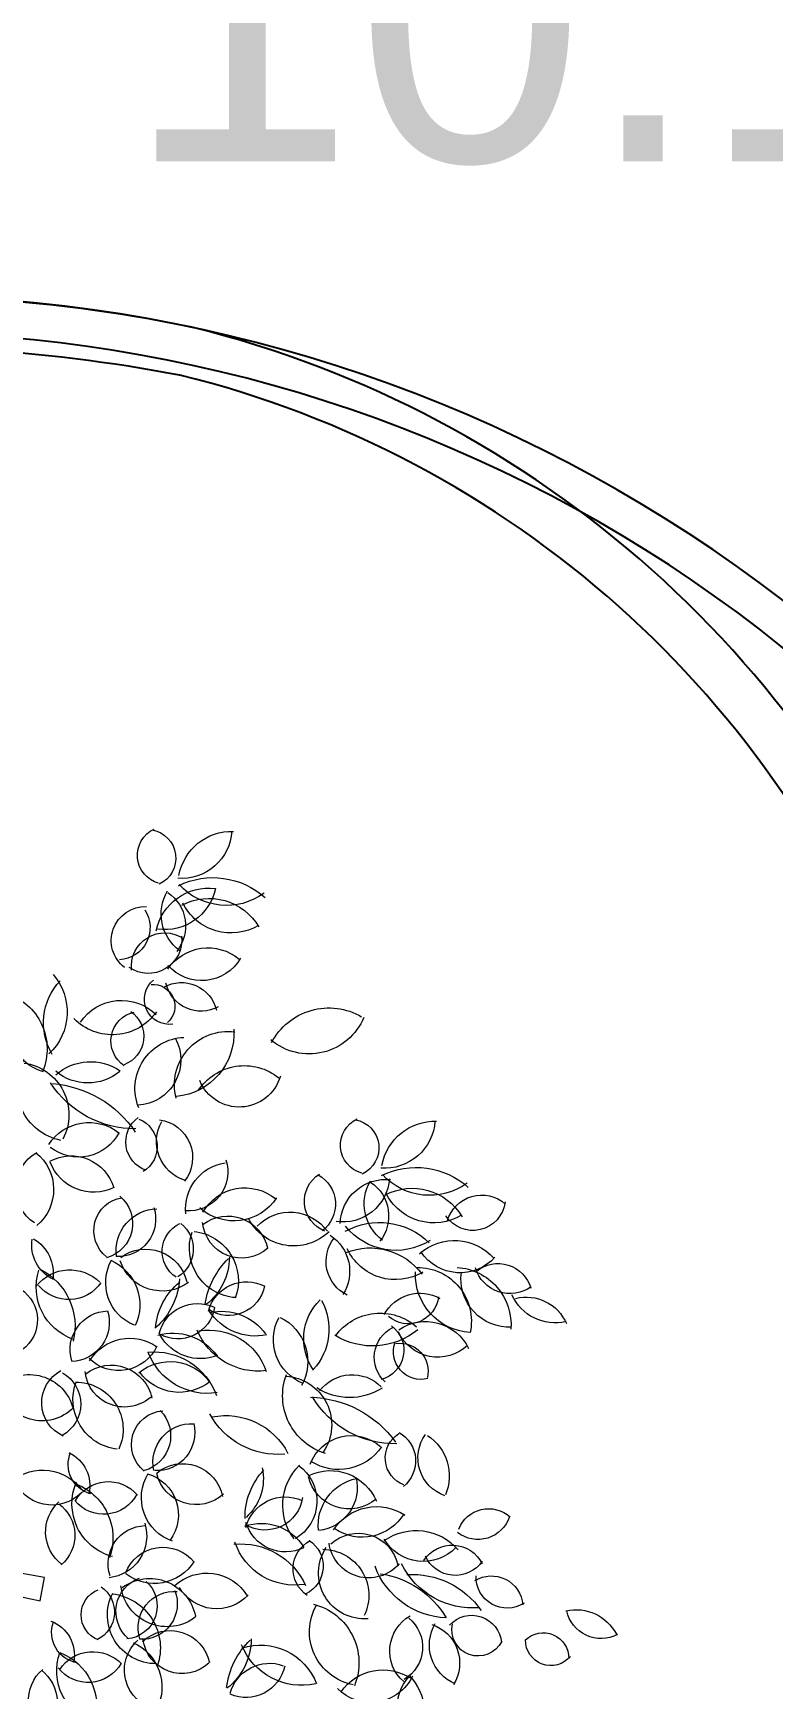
# Model space of a CAD drawing. Header units: millimetres. Extents: x 793 to 3159, y 750 to 2095.
# Drawn here: x 1159.08 to 1162.07, y 1045.28 to 1051.98 of the extents above; entities that cross this region are included whole.
import ezdxf

# ---------------------------------------------------------------- set-up
doc = ezdxf.new("R2010")
doc.units = ezdxf.units.MM
doc.linetypes.add('CONTINUA', pattern=[0])
for name, color, linetype in [('A-BANQUETA', 8, 'Continuous'), ('A-VEGETACION', 65, 'Continuous'), ('GUARNICIONES', 8, 'Continuous'), ('LINEAS DE PAVIEMENTOS', 9, 'Continuous')]:
    doc.layers.add(name, color=color, linetype=linetype)
doc.styles.get("Standard").update_dxf_attribs({"font": 'arial.ttf'})
doc.dimstyles.get("Standard").update_dxf_attribs({"dimtxt": 1.2, "dimasz": 0.18, "dimexe": 0.18, "dimexo": 0.0625, "dimgap": 0.09, "dimtad": 0, "dimtih": 1, "dimtoh": 1, "dimdec": 4, "dimlfac": -1, "dimzin": 0, "dimdsep": 46, "dimtxsty": 'Standard', "dimcen": 0.09, "dimadec": 0, "dimazin": 0, "dimtfac": 1, "dimtdec": 4, "dimtofl": 0, "dimtmove": 0, "dimatfit": 3, "dimfxl": 1, "dimtolj": 1, "dimtzin": 0, "dimarcsym": 0})

# ---------------------------------------------------------------- blocks, each defined once
blk = doc.blocks.new('XR-CONJUNTO$0$A$C458D45B7')
at = {"lineweight": 0, "extrusion": (-2.43104e-07, -5.45806e-06, 1)}
blk.add_lwpolyline([(0.1057, -1.746), (0.1681, -1.7494, -0.110183), (-0.0866, -0.95, -0.110183), (0.0225, -0.1181, 0.069274), (0.0548, -0.1083, -0.159056), (0.3751, -0.5382), (0.4313, -0.5098), (0.2694, -0.2414), (0.6188, -0.3643), (0.5483, -0.2962, -0.129481), (0.1024, -0.068, 0.184379), (0.1254, 0.0127), (0.8832, -0.1415), (0.8943, -0.0784), (0.1156, 0.0518, -0.487233), (0.1075, 0.0667, -0.157099), (0.4909, 0.4325), (0.4557, 0.4846), (0.2096, 0.2904), (0.2879, 0.6525), (0.2292, 0.5741, -0.1274), (0.063, 0.1098, -1.508538), (0.0487, 0.1166), (-0.0409, 1.3604), (-0.1014, 1.2588), (-0.0393, 0.4627, -0.187108), (-0.3498, 1.1361), (-0.3949, 1.1174), (-0.3356, 0.7801), (-0.586, 0.9428), (-0.6161, 0.9071, -0.222061), (-0.0345, 0.1193), (-0.0367, 0.1218), (-0.9935, 0.563), (-0.9683, 0.4373, -0.148996), (-0.7862, 0.3977), (-0.1177, 0.0214, -0.61159), (-0.1188, -0.006, -0.101655), (-1.381, -0.3864), (-1.4565, -0.4291), (-0.657, -0.3716, -0.12496), (-1.5382, -0.8654), (-1.5037, -0.924), (-0.968, -0.7054), (-1.2263, -1.1913), (-1.1801, -1.2004, -0.176723), (-0.0978, -0.0662, 0.164875), (-0.0374, -0.112, -0.122319), (-0.6656, -1.3725), (-0.6394, -1.3961), (-0.165, -0.7555, -0.101541), (-0.347, -1.7346), (-0.3067, -1.749), (-0.1198, -1.2235), (0.1057, -1.746)], format="xyb", close=True, dxfattribs=at)
at = {"lineweight": 0, "extrusion": (2.43104e-07, 5.45806e-06, -1)}
for centre, major_axis, start_param, end_param in [((1.2047, 1.8735), (0.0578, 0.0526, 0), 2.569534, 5.006064), ((1.153, 1.8655), (0.0521, -0.0572, 0), 4.051015, 6.582941), ((1.245, 1.9477), (0.0917, -0.1007, 0), -0.777492, 0.800951), ((1.3822, 1.7948), (0.0977, -0.1073, 0), 2.477681, 3.902549), ((1.3213, 1.6411), (0.1073, 0.0977, 0), 4.075394, 5.568293), ((1.3334, 1.6034), (0.156, 0.1421, 0), 4.983233, 6.17178), ((1.3664, 1.9112), (0.1269, 0.1155, 0), 1.666781, 3.133707), ((1.3151, 1.7162), (0.0909, 0.0828, 0), 2.943806, 4.400315), ((1.2007, 1.813), (0.1037, 0.0945, 0), 0.93843, 2.439379), ((1.1485, 1.6818), (0.0813, 0.074, 0), 6.042078, 7.680112), ((1.3223, 1.6016), (0.1055, -0.1158, 0), 3.38331, 4.908592), ((1.3796, 1.8101), (0.0974, -0.107, 0), 0.190237, 1.841773), ((1.1499, 1.643), (0.0617, -0.0677, 0), 1.384738, 3.90545), ((1.0761, 1.677), (0.064, 0.0583, 0), 0.142939, 2.254521), ((1.1583, 1.6449), (0.0609, -0.0669, 0), -0.950418, 1.336182), ((1.2034, 1.5741), (0.0607, -0.0666, 0), 2.180672, 4.465833), ((1.3207, 1.4939), (0.0968, 0.0882, 0), 4.468963, 6.135104), ((1.3021, 1.6577), (0.0817, -0.0897, 0), -0.311589, 1.576583), ((1.0445, 1.4197), (0.1124, -0.1235, 0), 1.763492, 3.048606), ((0.7863, 1.4466), (0.1042, -0.1145, 0), -1.558089, -0.023624), ((1.2163, 1.4846), (0.0497, 0.0453, 0), 2.154095, 4.761131), ((1.1728, 1.4657), (0.0436, 0.0397, 0), 5.34712, 7.859851), ((1.25, 1.4337), (0.0652, -0.0716, 0), 3.353873, 5.207545), ((1.3013, 1.5509), (0.0718, 0.0654, 0), 1.80201, 3.64249), ((0.7305, 1.3462), (0.1061, -0.1165, 0), 4.17789, 5.832144), ((0.9098, 1.4071), (0.0922, 0.084, 0), 2.564354, 4.581363), ((1.0885, 1.3478), (0.0896, -0.0984, 0), 2.894701, 4.651743), ((1.0623, 1.533), (0.1074, 0.0978, 0), 1.343784, 3.09522), ((1.1401, 1.3718), (0.0592, 0.0539, 0), 2.883799, 5.216128), ((1.0667, 1.3837), (0.0606, 0.0551, 0), 6.049447, 8.223314), ((1.5934, 1.501), (0.1183, 0.1077, 0), 1.123877, 3.002143), ((1.6493, 1.2899), (0.1299, 0.1183, 0), 4.360495, 5.965464), ((1.3773, 1.2548), (0.1071, 0.0976, 0), 3.627143, 5.564226), ((1.2205, 1.3933), (0.1266, 0.1153, 0), 0.666936, 2.208248), ((1.264, 1.2447), (0.093, -0.1021, 0), 1.914643, 3.826952), ((1.1267, 1.3204), (0.0823, -0.0904, 0), -1.350697, 0.677345), ((0.9544, 1.2463), (0.1089, 0.0991, 0), 2.493376, 4.396862), ((0.8083, 1.1701), (0.0944, -0.1037, 0), 4.007914, 5.933263), ((1.0067, 1.1728), (0.1048, 0.0954, 0), 4.716479, 6.042626), ((1.4218, 1.1595), (0.1096, 0.0998, 0), 4.447218, 6.124093), ((1.126, 1.4092), (0.1849, -0.2031, 0), 0.724844, 1.720325), ((0.8824, 0.9572), (0.2007, -0.2203, 0), 3.951237, 4.849497), ((0.9976, 1.3915), (0.0994, 0.0906, 0), 1.606077, 3.000648), ((1.4067, 1.3114), (0.0854, 0.0778, 0), 1.013458, 3.478607), ((1.1831, 1.0996), (0.0543, -0.0596, 0), 1.053155, 3.251216), ((1.7599, 1.0963), (0.0578, 0.0526, 0), 2.569534, 5.006064), ((1.7082, 1.0883), (0.0521, -0.0572, 0), 4.051015, 6.582941), ((1.8002, 1.1705), (0.0917, -0.1007, 0), -0.777492, 0.800951), ((1.9374, 1.0176), (0.0977, -0.1073, 0), 2.477681, 3.902549), ((1.0044, 1.0208), (0.0958, 0.0872, 0), 4.447811, 6.117663), ((0.9742, 1.1809), (0.0917, 0.0835, 0), 1.215767, 2.960129), ((1.1076, 1.0867), (0.0591, 0.0538, 0), 5.835663, 8.030113), ((1.2949, 1.1015), (0.0809, 0.0737, 0), 2.615368, 4.390992), ((1.1796, 1.057), (0.0767, 0.0698, 0), 5.582465, 7.669786), ((0.9191, 0.9718), (0.0753, -0.0827, 0), 1.313815, 3.349576), ((0.7825, 0.9675), (0.0853, -0.0936, 0), 4.544935, 6.312543), ((0.9566, 0.9403), (0.0806, -0.0885, 0), 3.370813, 5.157583), ((1.0156, 1.0868), (0.0921, 0.0838, 0), 1.841381, 3.51856), ((1.3902, 0.9219), (0.092, 0.0838, 0), 3.755875, 5.297094), ((1.2736, 1.0193), (0.0776, 0.0706, 0), 0.406359, 2.386168), ((1.8885, 0.8262), (0.156, 0.1421, 0), 4.983233, 6.17178), ((1.672, 0.944), (0.0638, 0.0581, 0), 2.666489, 4.89175), ((1.5789, 0.9353), (0.0672, 0.0612, 0), 5.948182, 7.930883), ((1.6894, 1.0137), (0.0927, 0.0844, 0), 0.799218, 2.447222), ((1.8061, 0.8808), (0.0831, -0.0913, 0), 2.334246, 3.973514), ((1.8703, 0.939), (0.0909, 0.0828, 0), 2.943806, 4.400315), ((1.7037, 0.9046), (0.0813, 0.074, 0), 6.042078, 7.680112), ((1.9216, 1.134), (0.1269, 0.1155, 0), 1.666781, 3.133707), ((1.8775, 0.8244), (0.1055, -0.1158, 0), 3.38331, 4.908592), ((1.1085, 0.8596), (0.0605, -0.0665, 0), 1.397227, 3.718561), ((1.0273, 0.8777), (0.0708, 0.0645, 0), 6.13543, 8.311571), ((1.3947, 1.027), (0.0932, -0.1024, 0), -0.25807, 1.453854), ((1.4262, 0.848), (0.0876, -0.0961, 0), 2.814409, 4.565511), ((1.9348, 1.0329), (0.0974, -0.107, 0), 0.190237, 1.841773), ((2.0405, 0.9558), (0.0587, -0.0645, 0), -0.724942, 1.726058), ((2.0648, 0.8685), (0.071, 0.0646, 0), 4.151426, 6.168286), ((1.1927, 0.8056), (0.0766, -0.0842, 0), 2.169655, 3.836341), ((1.083, 0.891), (0.0687, -0.0755, 0), -1.14803, 0.774852), ((1.3802, 0.7905), (0.0819, 0.0746, 0), 4.800278, 6.787688), ((1.5569, 0.9599), (0.1017, 0.0926, 0), 1.53285, 3.394624), ((1.5489, 0.7897), (0.0916, 0.0834, 0), 4.639012, 6.391459), ((1.7909, 0.6955), (0.1422, 0.1295, 0), 4.938646, 6.213219), ((1.2873, 0.805), (0.0618, 0.0563, 0), 2.887633, 4.992149), ((1.1995, 0.8106), (0.0592, -0.065, 0), 4.536575, 6.457466), ((1.4108, 0.8151), (0.0902, -0.0991, 0), 0.806193, 2.626396), ((1.2759, 0.7256), (0.0902, -0.0991, 0), 3.977608, 5.798449), ((1.4175, 0.8946), (0.0717, -0.0787, 0), 0.005641, 2.204362), ((1.5937, 0.7543), (0.0858, 0.0782, 0), 6.016735, 7.583178), ((1.8321, 0.9856), (0.1277, 0.1163, 0), 1.736283, 3.202468), ((1.9932, 0.6983), (0.0961, -0.1055, 0), 3.150996, 4.716777), ((0.9534, 0.8183), (0.0686, -0.0753, 0), 1.181124, 2.464126), ((0.8007, 0.7407), (0.0738, -0.081, 0), 4.41164, 5.590802), ((1.1603, 0.6968), (0.0837, 0.0762, 0), 4.801306, 6.789719), ((1.7473, 0.7824), (0.0749, 0.0682, 0), 2.758287, 4.551845), ((1.7659, 0.6448), (0.1288, 0.1173, 0), 5.061729, 6.377885), ((1.8322, 0.877), (0.0963, -0.1058, 0), 0.185746, 1.870263), ((2.0064, 0.8809), (0.0937, 0.0854, 0), 1.46165, 3.280739), ((1.1767, 0.7201), (0.084, -0.0923, 0), 1.118017, 2.804838), ((1.0123, 0.6583), (0.089, -0.0977, 0), 4.294454, 5.876201), ((1.2035, 0.8172), (0.0808, -0.0887, 0), 0.092923, 1.977664), ((1.541, 0.6301), (0.1501, -0.1649, 0), 2.46149, 3.089068), ((1.2241, 0.7888), (0.1083, -0.1189, 0), -0.839842, 0.076229), ((1.895, 0.6229), (0.1068, 0.0972, 0), 5.428094, 7.228134), ((1.9916, 0.6138), (0.1043, -0.1145, 0), 3.932876, 5.51985), ((2.1421, 0.7965), (0.0656, -0.072, 0), 0.099805, 2.010463), ((2.1109, 0.6877), (0.0621, -0.0682, 0), 3.181514, 5.162167), ((1.0128, 0.7058), (0.1097, 0.0999, 0), 2.621006, 4.188153), ((0.9555, 0.6379), (0.0846, 0.077, 0), 4.543425, 6.229143), ((0.9514, 0.7771), (0.0779, 0.0709, 0), 1.330154, 3.178298), ((0.7976, 0.5988), (0.1163, -0.1277, 0), 4.342379, 5.681106), ((1.3643, 0.5848), (0.1194, -0.1311, 0), 2.37923, 3.193648), ((1.061, 0.7395), (0.128, -0.1405, 0), -0.784182, 0.00199), ((1.4333, 0.6173), (0.0792, 0.0721, 0), 4.133492, 5.913453), ((2.0436, 0.7493), (0.1051, -0.1154, 0), 0.784975, 2.34939), ((2.1397, 0.7382), (0.0871, -0.0957, 0), 0.673365, 2.436248), ((0.7697, 0.6152), (0.0667, -0.0732, 0), 4.451717, 6.378593), ((1.3835, 0.7314), (0.0727, 0.0663, 0), 0.919137, 2.878591), ((1.7353, 0.573), (0.0996, -0.1093, 0), 1.696285, 3.096425), ((1.4938, 0.597), (0.1088, -0.1195, 0), -1.343022, -0.102244), ((1.9006, 0.5896), (0.0803, 0.0731, 0), 4.360409, 5.96059), ((1.8685, 0.697), (0.0551, -0.0606, 0), -0.732342, 1.438682), ((2.2645, 0.7491), (0.086, -0.0945, 0), 0.49687, 1.882198), ((2.1878, 0.572), (0.0873, 0.0795, 0), 5.195254, 6.607348), ((1.0619, 0.538), (0.0771, 0.0702, 0), 3.578431, 5.411906), ((0.9566, 0.6106), (0.0784, 0.0714, 0), 0.436241, 2.259906), ((1.3008, 0.5586), (0.0784, 0.0714, 0), 4.101275, 5.885898), ((1.2466, 0.6694), (0.0679, -0.0745, 0), -0.680065, 1.231452), ((1.4562, 0.728), (0.1107, 0.1008, 0), 2.096157, 3.293233), ((1.3665, 0.4977), (0.0986, -0.1083, 0), 3.64898, 4.819134), ((1.632, 0.5695), (0.0934, 0.085, 0), 2.670249, 4.371423), ((1.466, 0.5092), (0.0985, 0.0897, 0), 5.897661, 7.518178), ((1.7945, 0.4948), (0.1, -0.1098, 0), 2.927447, 4.595886), ((1.9175, 0.4935), (0.0864, -0.0949, 0), 3.269555, 4.993185), ((1.2348, 0.4358), (0.1098, 0.1, 0), 5.169368, 6.378412), ((1.464, 0.6612), (0.1312, 0.1195, 0), 2.177072, 3.48534), ((1.3334, 0.431), (0.1199, 0.1092, 0), 5.273956, 6.694812), ((1.7713, 0.7471), (0.1424, 0.1297, 0), 1.613061, 2.85523), ((1.8678, 0.5245), (0.0662, 0.0603, 0), 3.038614, 4.984341), ((1.7767, 0.5428), (0.0601, 0.0547, 0), 6.07195, 8.333963), ((1.949, 0.6437), (0.0794, -0.0872, 0), -0.015353, 1.86175), ((1.088, 0.5957), (0.0844, 0.0768, 0), 1.169358, 3.071745), ((1.1197, 0.4426), (0.0853, -0.0936, 0), 2.842397, 4.486074), ((1.1863, 0.3544), (0.1203, -0.1321, 0), 3.77634, 5.096511), ((1.3079, 0.64), (0.0836, -0.0918, 0), 0.349385, 1.792287), ((1.9049, 0.5403), (0.0506, -0.0555, 0), 0.487336, 2.659089), ((1.8486, 0.4869), (0.0508, -0.0558, 0), 3.712422, 5.67171), ((1.0697, 0.3839), (0.0756, -0.083, 0), 3.217275, 5.232157), ((1.2286, 0.3762), (0.0968, 0.0882, 0), 4.743456, 6.397223), ((1.3275, 0.5924), (0.1258, 0.1146, 0), 2.147165, 3.513976), ((0.8499, 0.3477), (0.0893, 0.0814, 0), 4.677287, 6.768745), ((0.9807, 0.3937), (0.0663, -0.0728, 0), 1.151836, 3.380423), ((0.8908, 0.3895), (0.0716, 0.0652, 0), 5.958243, 8.074739), ((1.1017, 0.4035), (0.0999, 0.091, 0), 2.417589, 4.240237), ((0.975, 0.3218), (0.0943, 0.0859, 0), 5.432363, 7.442825), ((1.1049, 0.4906), (0.0793, 0.0722, 0), 1.533613, 3.760744), ((1.2521, 0.5565), (0.0977, 0.089, 0), 1.621032, 3.240103), ((1.6951, 0.4196), (0.1098, -0.1206, 0), 1.02251, 2.655312), ((1.5334, 0.3392), (0.0887, -0.0974, 0), 3.932198, 6.037993), ((1.7204, 0.3656), (0.0819, 0.0746, 0), 4.52524, 6.227149), ((0.8831, 0.4602), (0.0782, -0.0859, 0), -0.072116, 2.100473), ((1.6034, 0.1235), (0.2151, 0.1959, 0), 5.465833, 6.388216), ((1.8324, 0.5474), (0.1895, 0.1725, 0), 2.274403, 3.341796), ((1.7114, 0.5766), (0.1199, 0.1092, 0), 1.728261, 2.878998), ((1.2161, 0.2832), (0.0673, 0.0612, 0), 2.962339, 5.371728), ((1.1335, 0.306), (0.0721, 0.0656, 0), 6.233027, 8.310845), ((1.5187, 0.4684), (0.1407, -0.1545, 0), 0.640677, 1.802056), ((1.3814, 0.1749), (0.139, 0.1266, 0), 5.240357, 6.537285), ((1.2881, 0.2359), (0.0702, -0.0771, 0), 2.086658, 3.920651), ((1.193, 0.3155), (0.0695, -0.0763, 0), -1.080273, 0.780013), ((1.7193, 0.1934), (0.0877, 0.0798, 0), 4.231785, 6.165473), ((1.8882, 0.2529), (0.0574, 0.0522, 0), 2.659984, 4.886166), ((1.8046, 0.2444), (0.0651, 0.0593, 0), 5.956365, 7.910978), ((2.0071, 0.2546), (0.073, -0.0801, 0), 1.067899, 2.92199), ((1.8529, 0.2045), (0.0881, -0.0968, 0), 4.451396, 5.845093), ((1.6841, 0.3589), (0.1027, 0.0935, 0), 1.321927, 2.871663), ((1.0376, 0.2277), (0.061, 0.0555, 0), 2.56328, 4.27584), ((0.9174, 0.1696), (0.0717, 0.0653, 0), 5.868543, 7.246202), ((1.2653, 0.1224), (0.081, 0.0738, 0), 4.745986, 6.818095), ((1.6872, 0.1238), (0.1023, -0.1123, 0), 1.657783, 3.088171), ((1.5085, 0.1335), (0.0877, 0.0799, 0), 6.067834, 8.045041), ((0.8875, 0.0763), (0.0906, -0.0995, 0), 3.208281, 4.799812), ((0.9113, 0.2286), (0.0826, 0.0753, 0), 1.505724, 3.50646), ((1.114, 0.1223), (0.1092, 0.0994, 0), 2.564545, 4.284212), ((1.0653, 0.0787), (0.0761, 0.0693, 0), 4.390858, 6.307193), ((1.2777, 0.1403), (0.0836, -0.0918, 0), 1.05786, 2.852332), ((1.1395, 0.0928), (0.0847, 0.0772, 0), 5.715564, 7.653398), ((1.3006, 0.2313), (0.081, 0.0737, 0), 1.566682, 3.632794), ((1.6198, 0.0907), (0.1252, -0.1375, 0), 2.280882, 3.058707), ((1.3423, 0.1923), (0.1035, 0.0943, 0), 0.520555, 1.572296), ((1.7132, 0.227), (0.076, -0.0835, 0), 0.028742, 2.061808), ((1.6639, 0.0822), (0.0907, -0.0996, 0), 3.428976, 5.043905), ((1.7609, 0.0696), (0.0958, 0.0873, 0), 3.773279, 5.238917), ((1.6186, 0.1711), (0.0865, 0.0788, 0), 0.496987, 2.185336), ((0.9211, 0.028), (0.116, 0.1056, 0), 5.777895, 7.358046), ((1.0515, 0.1937), (0.0742, 0.0675, 0), 1.202907, 3.195018), ((1.4867, 0.1575), (0.0691, -0.0759, 0), -0.69434, 1.265921), ((1.5428, 0.035), (0.074, -0.0812, 0), 2.549086, 4.298299), ((1.0061, 0.0455), (0.0741, -0.0813, 0), 1.382971, 3.131901), ((0.8706, 0.0349), (0.0772, 0.0703, 0), 6.063501, 7.880105), ((1.7894, -0.0171), (0.0929, -0.102, 0), 2.877066, 4.459805), ((1.7491, 0.1705), (0.0979, 0.0892, 0), 1.28174, 2.88803), ((2.0615, 0.1253), (0.061, -0.0669, 0), -0.518451, 1.382328), ((2.0917, 0.0318), (0.0638, 0.0581, 0), 4.23997, 6.17382), ((1.1683, -0.0388), (0.076, 0.0692, 0), 3.547046, 5.406033), ((1.0551, 0.0354), (0.0842, 0.0767, 0), 0.426936, 2.193481), ((1.4792, -0.0603), (0.0897, -0.0984, 0), 3.52824, 4.904396), ((1.5428, 0.1079), (0.0824, 0.0751, 0), 1.848943, 3.581152), ((1.7409, -0.0601), (0.0804, 0.0732, 0), 4.693667, 6.792912), ((1.8968, -0.0911), (0.1001, -0.1099, 0), 3.256708, 4.738799), ((1.2143, -0.1026), (0.0802, 0.073, 0), 4.235733, 6.327879), ((1.4251, -0.1752), (0.1293, -0.1419, 0), 3.772047, 5.013684), ((1.5677, 0.0768), (0.1144, -0.1256, 0), 0.568993, 1.974998), ((1.6504, -0.0484), (0.0635, 0.0578, 0), 2.884053, 4.963442), ((1.5628, -0.042), (0.0613, 0.0558, 0), 6.014393, 8.125504), ((1.757, -0.0586), (0.0915, 0.0833, 0), 2.215722, 4.462887), ((1.645, -0.1202), (0.0839, -0.0921, 0), 3.876593, 5.891738), ((1.7677, 0.0361), (0.0726, -0.0797, 0), -0.136696, 2.171298), ((1.9147, 0.0973), (0.0829, -0.091, 0), -0.068111, 1.76351), ((1.9938, -0.0721), (0.0613, -0.0673, 0), 2.873091, 4.978991), ((1.1895, 0.0349), (0.0855, -0.0939, 0), -0.278734, 1.37918), ((1.9848, 0.0357), (0.1576, 0.1435, 0), 2.336955, 3.515873), ((2.0481, 0.0637), (0.144, -0.1582, 0), 0.643081, 1.840023), ((2.0017, 0.0257), (0.0654, 0.0596, 0), 1.333269, 3.450252), ((1.1835, -0.1681), (0.0708, 0.0645, 0), 2.999749, 5.104731), ((1.1794, -0.2041), (0.0843, -0.0926, 0), 3.23424, 5.252568), ((1.1094, -0.1535), (0.0662, 0.0602, 0), 6.175407, 8.492855), ((1.3332, -0.1909), (0.0947, 0.0862, 0), 4.69751, 6.460587), ((1.7667, -0.306), (0.1835, 0.1671, 0), 5.585592, 6.477293), ((1.8872, -0.2906), (0.1545, -0.1697, 0), 3.813215, 4.826803), ((2.1007, -0.148), (0.0571, -0.0627, 0), 3.314505, 5.359234), ((2.1423, -0.0658), (0.062, 0.0565, 0), 1.726458, 3.911006), ((1.067, -0.178), (0.0541, 0.0492, 0), 2.68322, 5.063205), ((1.0009, -0.1711), (0.0613, 0.0558, 0), 6.051792, 8.118656), ((1.1962, -0.1774), (0.0971, 0.0884, 0), 2.300818, 4.341939), ((1.0615, -0.2672), (0.099, -0.1087, 0), 3.994279, 5.774751), ((1.2249, -0.0831), (0.0927, 0.0845, 0), 1.629632, 3.754582), ((1.2458, -0.2104), (0.0657, -0.0721, 0), 1.984045, 3.950075), ((1.1573, -0.1474), (0.0709, 0.0646, 0), 0.342552, 2.363011), ((1.3583, -0.0424), (0.0861, 0.0784, 0), 1.479157, 3.339545), ((1.756, -0.2172), (0.098, -0.1076, 0), 0.919855, 2.815011), ((1.5813, -0.3024), (0.11, -0.1208, 0), 4.122007, 5.830458), ((1.937, -0.2675), (0.0737, -0.081, 0), 1.444926, 3.346793), ((2.0484, -0.2506), (0.0543, -0.0596, 0), 3.040318, 5.351056), ((2.3304, -0.2743), (0.0822, -0.0902, 0), 3.645066, 4.967734), ((2.3965, -0.1345), (0.0702, 0.0639, 0), 1.816329, 3.659053), ((0.9981, -0.226), (0.0616, 0.0561, 0), 2.469047, 4.222675), ((0.879, -0.2881), (0.0659, -0.0723, 0), 4.22568, 5.634213), ((1.2355, -0.3272), (0.0729, -0.0801, 0), 3.111573, 5.233329), ((1.8155, -0.2583), (0.0678, -0.0744, 0), 4.55223, 6.483797), ((2.0486, -0.25), (0.077, -0.0845, 0), 1.131384, 2.832042), ((1.9072, -0.3001), (0.0807, 0.0735, 0), 5.75833, 7.572133), ((2.0653, -0.2087), (0.0478, -0.0525, 0), -0.381889, 2.519007), ((2.2418, -0.2842), (0.0509, 0.0463, 0), 4.671369, 7.019502), ((1.2195, -0.3259), (0.0723, -0.0794, 0), 0.935119, 3.152125), ((1.0826, -0.3727), (0.0884, -0.0971, 0), 4.292569, 5.905348), ((1.2669, -0.2279), (0.0717, -0.0788, 0), -0.017107, 2.169928), ((1.6019, -0.3954), (0.1448, -0.159, 0), 2.421865, 3.100606), ((1.2829, -0.2402), (0.1147, -0.1259, 0), -0.838067, 0.064627), ((1.5888, -0.1889), (0.1289, 0.1174, 0), 2.079872, 3.486061), ((1.4803, -0.4172), (0.1086, -0.1192, 0), 3.550023, 5.077952), ((2.2618, -0.2355), (0.046, -0.0505, 0), -0.150233, 2.313194), ((1.075, -0.3301), (0.098, -0.1076, 0), 1.026297, 2.64588), ((1.0138, -0.2583), (0.0759, 0.0691, 0), 1.246349, 3.209663), ((0.882, -0.4268), (0.1053, -0.1156, 0), 4.242804, 5.729802), ((1.0276, -0.3853), (0.0795, 0.0724, 0), 4.458357, 6.248414), ((1.5045, -0.4148), (0.0815, 0.0742, 0), 4.139575, 5.785791), ((1.4394, -0.2899), (0.0724, -0.0795, 0), -0.621746, 1.129501), ((1.8109, -0.4569), (0.1015, 0.0924, 0), 4.472501, 6.03354), ((0.9635, -0.4091), (0.0736, -0.0808, 0), 1.306379, 3.162265), ((0.8195, -0.4188), (0.0834, 0.076, 0), 6.107054, 7.814598), ((1.776, -0.2819), (0.0847, -0.093, 0), -0.387081, 1.524271), ((1.9638, -0.4153), (0.0768, -0.0843, 0), 1.231448, 3.066665), ((1.7614, -0.4437), (0.1203, 0.1096, 0), 6.282223, 7.50516)]:
    blk.add_ellipse(centre, major_axis=major_axis, ratio=1, start_param=start_param, end_param=end_param, dxfattribs=at)
blk = doc.blocks.new('*D226')
at = {"layer": 'Defpoints', "color": 0, "lineweight": -2, "transparency": 16777216}
for p, q in [((1157.4241, 1053.8773), (1157.4241, 1051.872)), ((1167.5386, 1053.8773), (1167.5386, 1051.872)), ((1157.6041, 1052.052), (1159.4855, 1052.052)), ((1167.3586, 1052.052), (1165.4772, 1052.052))]:
    blk.add_line(p, q, dxfattribs=at)
at = {"layer": 'Defpoints', "color": 0, "transparency": 16777216}
for p in [(1157.4241, 1053.9398), (1167.5386, 1053.9398), (1167.5386, 1052.052)]:
    blk.add_point(p, dxfattribs=at)
for points in [[(1157.6041, 1052.082), (1157.6041, 1052.022), (1157.4241, 1052.052)], [(1167.3586, 1052.082), (1167.3586, 1052.022), (1167.5386, 1052.052)]]:
    blk.add_solid(points, dxfattribs=at)
at = {"layer": 'Defpoints', "color": 0, "transparency": 16777216, "insert": (1162.4813, 1052.052), "char_height": 1.2, "attachment_point": 5}
blk.add_mtext('\\A1;10.1145', dxfattribs=at)

msp = doc.modelspace()

# ---------------------------------------------------------------- linework, layer by layer
at = {"layer": 'A-BANQUETA', "linetype": 'CONTINUA', "ltscale": 0.5}
for centre, radius, start, end in [((1158.50351, 1044.89487, 293.71978), 6.01958, 78.314252, 112.70224), ((1158.68192, 1046.56041, 293.72089), 4.35546, 324.327951, 76.174298), ((1158.46897, 1044.26089, 293.71978), 6.44812, 79.158938, 110.043046), ((1158.68192, 1046.56041, 293.72089), 4.15546, 324.327951, 76.174298)]:
    msp.add_arc(centre, radius, start, end, dxfattribs=at)
at = {"layer": 'GUARNICIONES'}
msp.add_arc((1158.49363, 1044.99285, 293.182), 5.77544, 42.243586, 112.979703, dxfattribs=at)
at = {"layer": 'LINEAS DE PAVIEMENTOS'}
msp.add_arc((1158.49363, 1044.99285, 293.182), 5.92544, 42.243586, 112.979703, dxfattribs=at)

# ---------------------------------------------------------------- block references
at = {"layer": 'A-VEGETACION', "linetype": 'CONTINUA', "ltscale": 0.5, "xscale": 1.5, "yscale": 1.5, "zscale": 1.5, "rotation": 359.4659533148276}
msp.add_blockref('XR-CONJUNTO$0$A$C458D45B7', (1157.78685, 1045.85825, 293.72089), dxfattribs=at)

# ---------------------------------------------------------------- dimensions: what is measured, and where the dimension line sits
at = {"layer": 'Defpoints', "color": 1}
dim = msp.add_linear_dim(base=(1167.53856, 1052.05197), p1=(1157.42408, 1053.93982), p2=(1167.53856, 1053.93982), dimstyle='Standard', dxfattribs=at)
dim.commit()
dim.dimension.update_dxf_attribs({"geometry": '*D226', "text_midpoint": (1162.48132, 1052.05197)})

doc.saveas('drawing.dxf')
